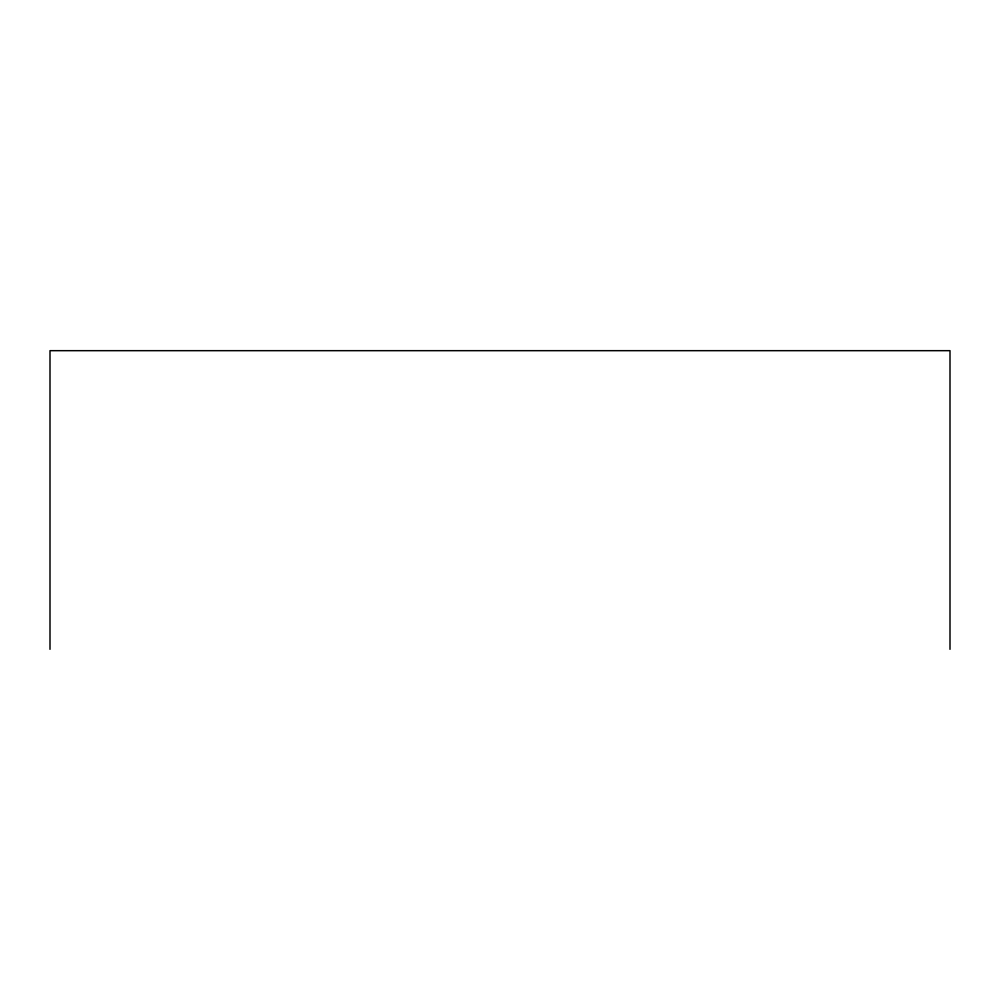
<?xml version="1.0" encoding="UTF-8"?>
<svg xmlns="http://www.w3.org/2000/svg" width="1000" height="1000" viewBox="0 0 1000 1000"><rect width="100%" height="100%" fill="white"/><g stroke="black" fill="none" stroke-linecap="round" stroke-linejoin="round"><path stroke-width="1.5" d="M950 649.325L950 350.675L50 350.675L50 649.325"/></g></svg>
